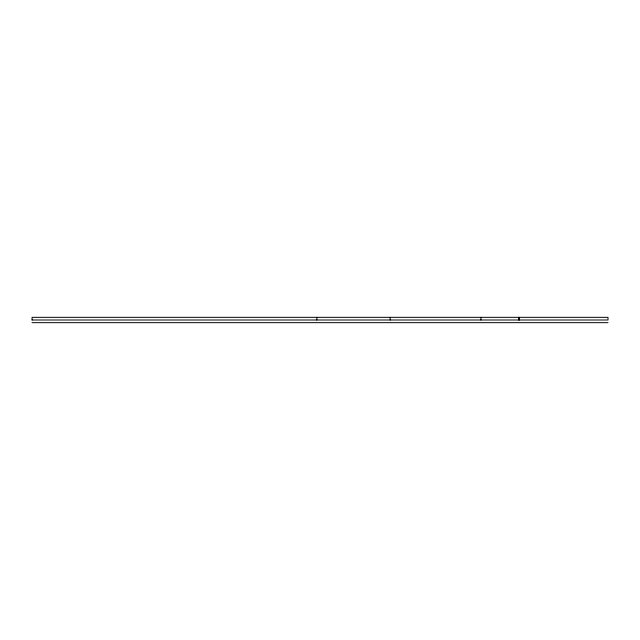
<?xml version="1.0" encoding="UTF-8"?>
<svg xmlns="http://www.w3.org/2000/svg" width="640" height="640" viewBox="0 0 640 640"><rect width="100%" height="100%" fill="white"/><g stroke="black" fill="none" stroke-linecap="round" stroke-linejoin="round"><path stroke-width="0.96" d="M32.016 320L608 320L608 317.336L32.072 317.336L32.072 320M32.016 322.664L608 322.664M519.088 317.336L519.088 320M518.912 317.336L518.912 320M480.928 317.336L480.928 320M390.192 317.336L390.192 320M316.84 317.336L316.84 320"/></g></svg>
